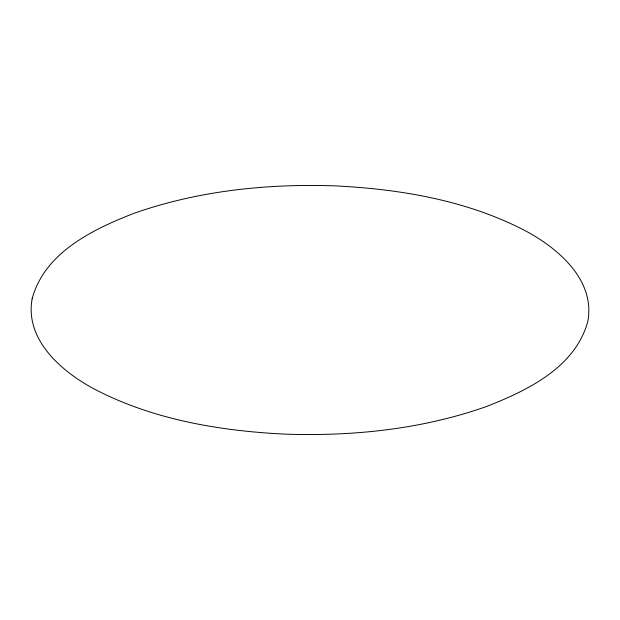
<?xml version="1.0" encoding="UTF-8"?>
<svg xmlns="http://www.w3.org/2000/svg" width="620" height="620" viewBox="0 0 620 620"><rect width="100%" height="100%" fill="white"/><g stroke="black" fill="none" stroke-linecap="round" stroke-linejoin="round"><path stroke-width="0.93" d="M32.132 298.801C24.73 339.621 61.148 371.086 93.395 388.554C152.179 419.539 219.17 430.869 284.929 434.124C352.749 436.449 421.585 429.319 485.855 406.751C526.969 390.716 575.453 367.567 587.869 321.199C595.27 280.38 558.853 248.915 526.605 231.446C467.821 200.462 400.83 189.131 335.071 185.876C267.251 183.551 198.415 190.681 134.145 213.249C93.031 229.284 44.547 252.433 32.132 298.801"/></g></svg>
